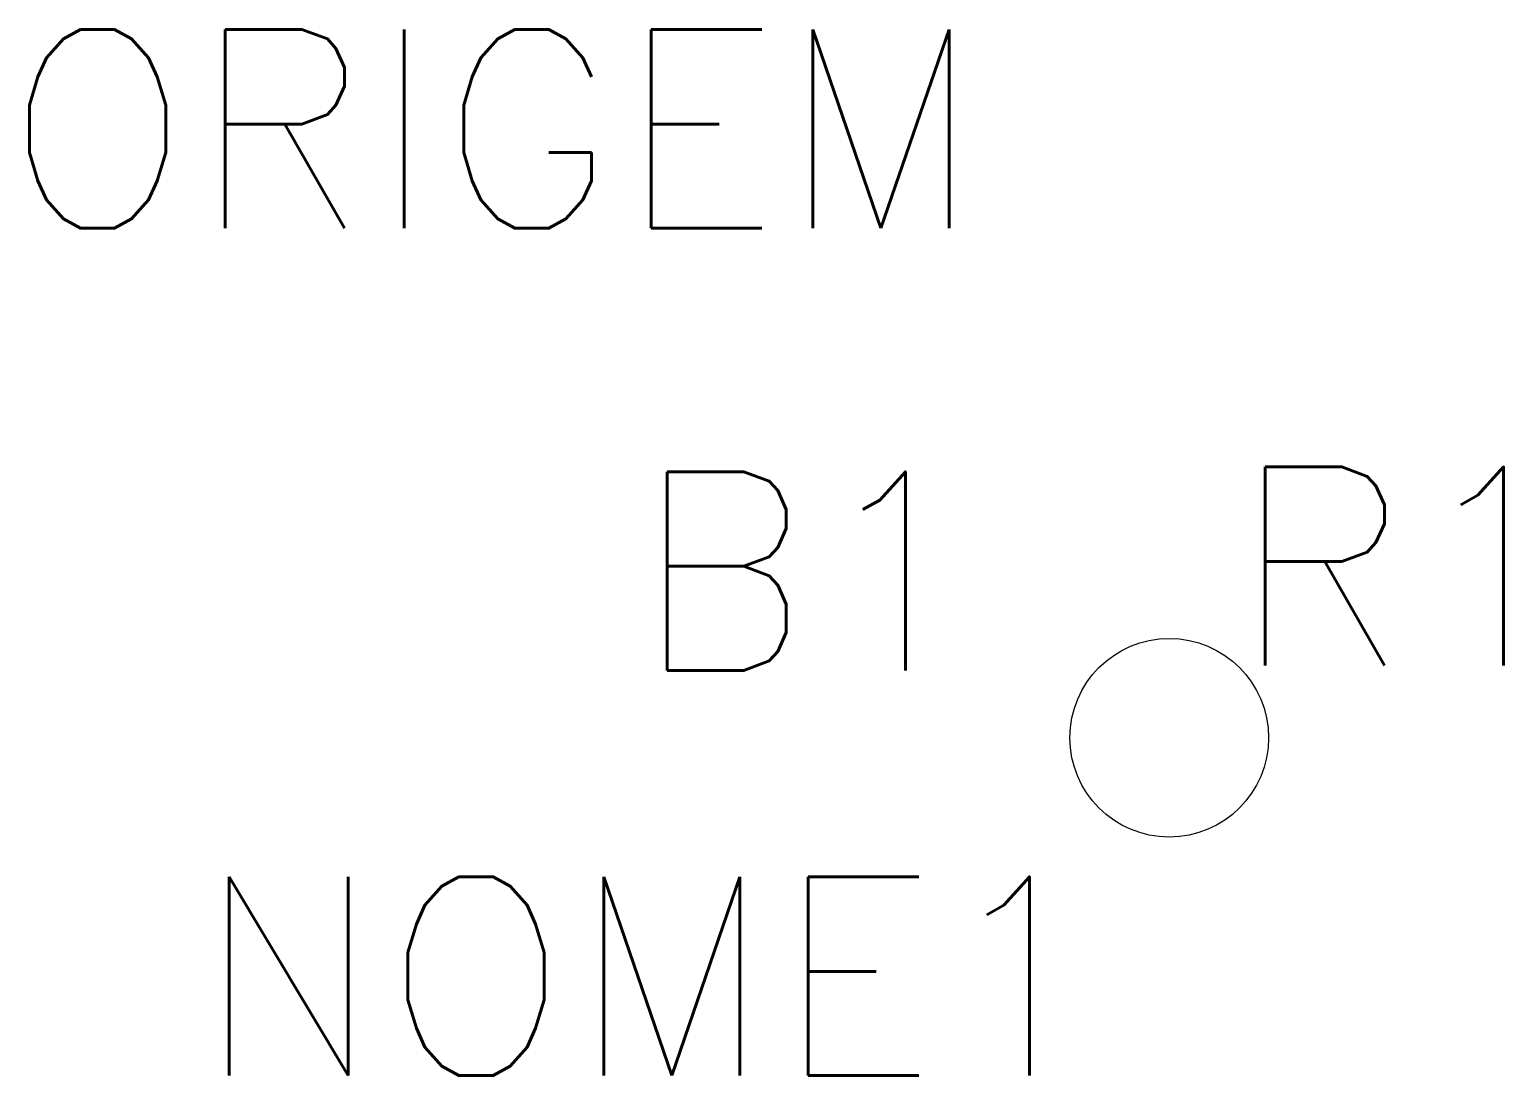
# Model space of a CAD drawing. Header units: millimetres. Extents: x -10.5 to 4.4, y -3.4 to 7.1.
import ezdxf
from ezdxf.enums import TextEntityAlignment as Align

# ---------------------------------------------------------------- set-up
doc = ezdxf.new("R2010")
doc.units = ezdxf.units.MM
doc.header["$LTSCALE"] = 10
doc.styles.add('ROMANS', font='romans.shx')

msp = doc.modelspace()

# ---------------------------------------------------------------- linework, layer by layer
at = {"color": 7, "linetype": 'Continuous', "ltscale": 10}
msp.add_circle((1, 0), 1, dxfattribs=at)

# ---------------------------------------------------------------- texts
at = {"color": 7, "lineweight": -3, "style": 'ROMANS'}
for tag, text, p in [('ORIGEM', 'ORIGEM', (-0.874, 4.529)), ('R1', '', (5.137, 0.126)), ('NOME1', '', (0.364, -4))]:
    msp.add_attdef(tag, text=text, height=2, dxfattribs=at).set_placement(p, align=Align.BOTTOM_RIGHT)
msp.add_attdef('B1', text='', height=2, dxfattribs=at).set_placement((-0.884, 1.678), align=Align.MIDDLE_RIGHT)

doc.saveas('drawing.dxf')
